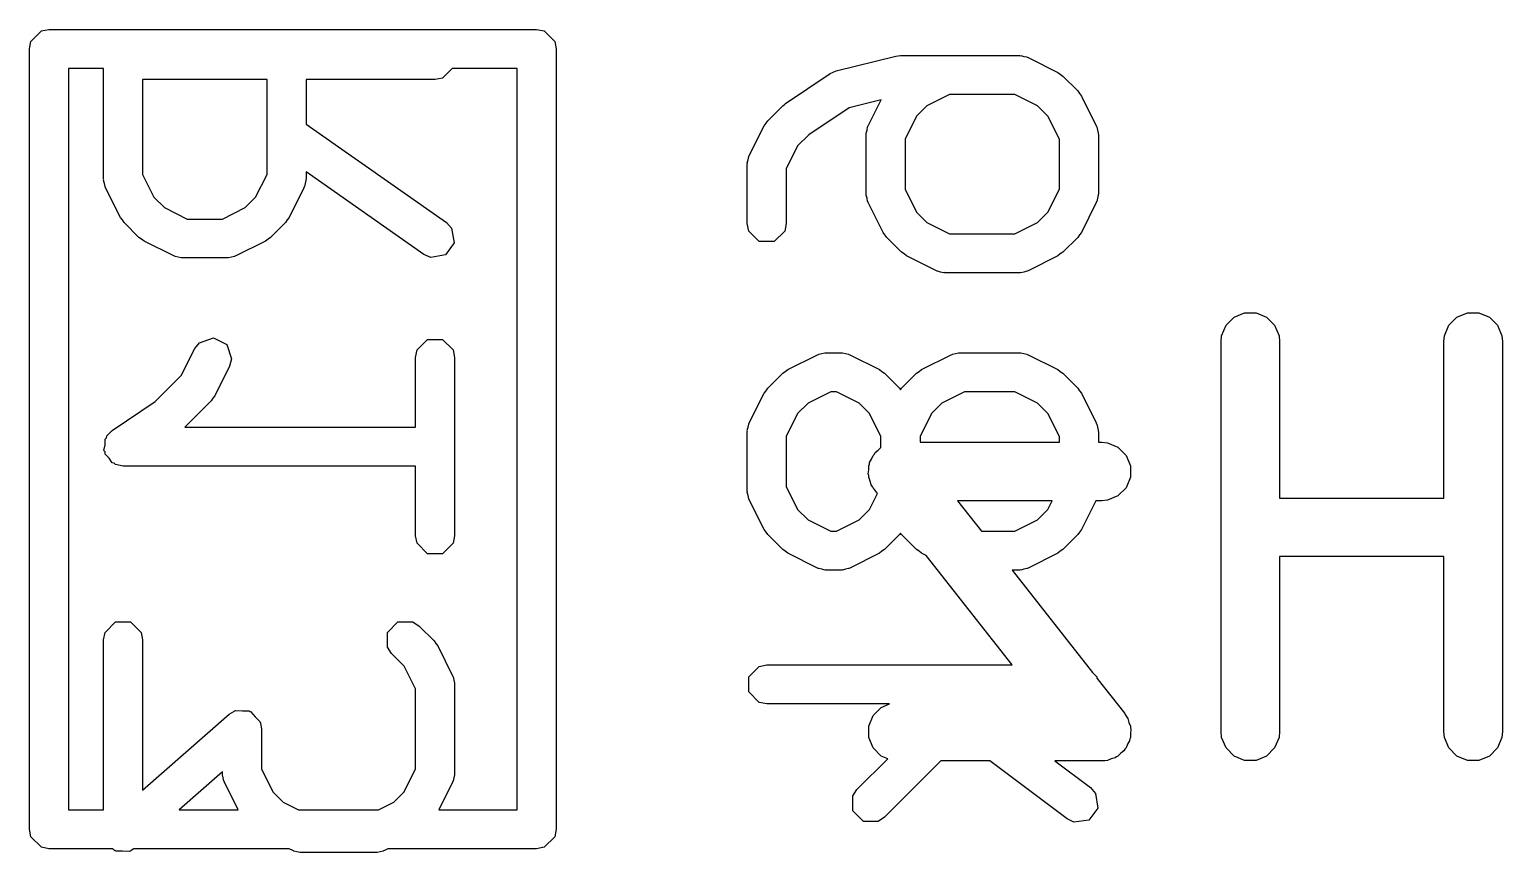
# Model space of a CAD drawing. Header units: inches. Extents: x 0.38 to 5.39, y 0.07 to 3.28.
# Drawn here: x 3.9709 to 4.1196, y 2.2804 to 2.3634 of the extents above; entities that cross this region are included whole.
import ezdxf

# ---------------------------------------------------------------- set-up
doc = ezdxf.new("R2010")
doc.units = ezdxf.units.IN
doc.header["$MEASUREMENT"] = 0
doc.layers.add('BLACK', color=250, linetype='CONTINUOUS')

msp = doc.modelspace()

# ---------------------------------------------------------------- linework, layer by layer
at = {"layer": 'BLACK', "linetype": 'CONTINUOUS'}
for p, q in [((3.97106, 2.36221), (3.97212, 2.36328)), ((3.97212, 2.36328), (3.97287, 2.36343)), ((3.97287, 2.36343), (4.02209, 2.36343)), ((4.02209, 2.36343), (4.02284, 2.36328)), ((4.02284, 2.36328), (4.02391, 2.36221)), ((3.97091, 2.36146), (3.97106, 2.36221)), ((3.97091, 2.28272), (3.97091, 2.36146)), ((4.02391, 2.36221), (4.02406, 2.36146)), ((4.02406, 2.36146), (4.02406, 2.28272)), ((4.05857, 2.36075), (4.05881, 2.3608)), ((4.05881, 2.3608), (4.07081, 2.3608)), ((4.07081, 2.3608), (4.0709, 2.36078)), ((4.0709, 2.36078), (4.07095, 2.3608)), ((4.07095, 2.3608), (4.07125, 2.36071)), ((3.97838, 2.35949), (3.97484, 2.35949)), ((3.97484, 2.35949), (3.97484, 2.28469)), ((3.97838, 2.34833), (3.97838, 2.35949)), ((4.01357, 2.35949), (4.0126, 2.35851)), ((4.02012, 2.35949), (4.01357, 2.35949)), ((4.02012, 2.28469), (4.02012, 2.35949)), ((4.05233, 2.35924), (4.05833, 2.36074)), ((4.05833, 2.36074), (4.05857, 2.36075)), ((4.07125, 2.36071), (4.07156, 2.36065)), ((4.07156, 2.36065), (4.07159, 2.36062)), ((4.07159, 2.36062), (4.07169, 2.36059)), ((4.07169, 2.36059), (4.07469, 2.35909)), ((3.99488, 2.35836), (3.98232, 2.35836)), ((3.98232, 2.35836), (3.98232, 2.3488)), ((3.99488, 2.3488), (3.99488, 2.35836)), ((4.01185, 2.35836), (3.99882, 2.35836)), ((3.99882, 2.35836), (3.99882, 2.35386)), ((4.0126, 2.35851), (4.01185, 2.35836)), ((4.04722, 2.35597), (4.05172, 2.35897)), ((4.05172, 2.35897), (4.05203, 2.3591)), ((4.05203, 2.3591), (4.05233, 2.35924)), ((4.07469, 2.35909), (4.07494, 2.3589)), ((4.07494, 2.3589), (4.0752, 2.35872)), ((4.0752, 2.35872), (4.0767, 2.35722)), ((4.05685, 2.35631), (4.05362, 2.35551)), ((4.05555, 2.35371), (4.05685, 2.35631)), ((4.06377, 2.35686), (4.06147, 2.35571)), ((4.07034, 2.35686), (4.06377, 2.35686)), ((4.07264, 2.35571), (4.07034, 2.35686)), ((4.0767, 2.35722), (4.07687, 2.35696)), ((4.07687, 2.35696), (4.07707, 2.35671)), ((4.07707, 2.35671), (4.07857, 2.35371)), ((4.04542, 2.35422), (4.04692, 2.35572)), ((4.04692, 2.35572), (4.04708, 2.35583)), ((4.04708, 2.35583), (4.04722, 2.35597)), ((4.05362, 2.35551), (4.04956, 2.3528)), ((4.06147, 2.35571), (4.06043, 2.35467)), ((4.07369, 2.35467), (4.07264, 2.35571)), ((3.99882, 2.35386), (4.01298, 2.34395)), ((4.04355, 2.35071), (4.04505, 2.35371)), ((4.04505, 2.35371), (4.04524, 2.35396)), ((4.04524, 2.35396), (4.04542, 2.35422)), ((4.05543, 2.35328), (4.05549, 2.35359)), ((4.05549, 2.35359), (4.05552, 2.35362)), ((4.05552, 2.35362), (4.05555, 2.35371)), ((4.06043, 2.35467), (4.05928, 2.35237)), ((4.07484, 2.35237), (4.07369, 2.35467)), ((4.07857, 2.35371), (4.07859, 2.35362)), ((4.07859, 2.35362), (4.07863, 2.35359)), ((4.07863, 2.35359), (4.07869, 2.35328)), ((4.04956, 2.3528), (4.04843, 2.35167)), ((4.05534, 2.35283), (4.05536, 2.35293)), ((4.05534, 2.34683), (4.05534, 2.35283)), ((4.05535, 2.35297), (4.05543, 2.35328)), ((4.05536, 2.35293), (4.05535, 2.35297)), ((4.05928, 2.35237), (4.05928, 2.3473)), ((4.07484, 2.3473), (4.07484, 2.35237)), ((4.07869, 2.35328), (4.07877, 2.35297)), ((4.07877, 2.35297), (4.07876, 2.35293)), ((4.07876, 2.35293), (4.07878, 2.35283)), ((4.07878, 2.35283), (4.07878, 2.34683)), ((4.04343, 2.35028), (4.04349, 2.35059)), ((4.04349, 2.35059), (4.04352, 2.35062)), ((4.04352, 2.35062), (4.04355, 2.35071)), ((4.04843, 2.35167), (4.04728, 2.34937)), ((4.01072, 2.34072), (3.99882, 2.34905)), ((3.99882, 2.34905), (3.99882, 2.34833)), ((4.04334, 2.34983), (4.04336, 2.34993)), ((4.04334, 2.34383), (4.04334, 2.34983)), ((4.04335, 2.34997), (4.04343, 2.35028)), ((4.04336, 2.34993), (4.04335, 2.34997)), ((4.04728, 2.34937), (4.04728, 2.34383)), ((3.9784, 2.34824), (3.97838, 2.34833)), ((3.97839, 2.34819), (3.9784, 2.34824)), ((3.97847, 2.34789), (3.97839, 2.34819)), ((3.97853, 2.34758), (3.97847, 2.34789)), ((3.97856, 2.34755), (3.97853, 2.34758)), ((3.97859, 2.34745), (3.97856, 2.34755)), ((3.98009, 2.34445), (3.97859, 2.34745)), ((3.98232, 2.3488), (3.98347, 2.3465)), ((3.99373, 2.3465), (3.99488, 2.3488)), ((3.99861, 2.34745), (3.99711, 2.34445)), ((3.99863, 2.34755), (3.99861, 2.34745)), ((3.99867, 2.34758), (3.99863, 2.34755)), ((3.99873, 2.34789), (3.99867, 2.34758)), ((3.99881, 2.34819), (3.99873, 2.34789)), ((3.99882, 2.34833), (3.9988, 2.34824)), ((3.9988, 2.34824), (3.99881, 2.34819)), ((3.98347, 2.3465), (3.98452, 2.34545)), ((3.99268, 2.34545), (3.99373, 2.3465)), ((4.05536, 2.34674), (4.05534, 2.34683)), ((4.05535, 2.34669), (4.05536, 2.34674)), ((4.05543, 2.34639), (4.05535, 2.34669)), ((4.05549, 2.34608), (4.05543, 2.34639)), ((4.05552, 2.34605), (4.05549, 2.34608)), ((4.05555, 2.34595), (4.05552, 2.34605)), ((4.05705, 2.34295), (4.05555, 2.34595)), ((4.05928, 2.3473), (4.06043, 2.345)), ((4.07369, 2.345), (4.07484, 2.3473)), ((4.07857, 2.34595), (4.07707, 2.34295)), ((4.07859, 2.34605), (4.07857, 2.34595)), ((4.07863, 2.34608), (4.07859, 2.34605)), ((4.07869, 2.34639), (4.07863, 2.34608)), ((4.07877, 2.34669), (4.07869, 2.34639)), ((4.07878, 2.34683), (4.07876, 2.34674)), ((4.07876, 2.34674), (4.07877, 2.34669)), ((3.98028, 2.3442), (3.98009, 2.34445)), ((3.98452, 2.34545), (3.98681, 2.3443)), ((3.99038, 2.3443), (3.99268, 2.34545)), ((3.99711, 2.34445), (3.99692, 2.3442)), ((4.06043, 2.345), (4.06147, 2.34395)), ((4.07264, 2.34395), (4.07369, 2.345)), ((3.98046, 2.34394), (3.98028, 2.3442)), ((3.98196, 2.34244), (3.98046, 2.34394)), ((3.98681, 2.3443), (3.99038, 2.3443)), ((3.99674, 2.34394), (3.99524, 2.34244)), ((3.99692, 2.3442), (3.99674, 2.34394)), ((4.01298, 2.34395), (4.01351, 2.34339)), ((4.01351, 2.34339), (4.01377, 2.34191)), ((4.04349, 2.34308), (4.04334, 2.34383)), ((4.04456, 2.34202), (4.04349, 2.34308)), ((4.04713, 2.34308), (4.04606, 2.34202)), ((4.04728, 2.34383), (4.04713, 2.34308)), ((4.05724, 2.3427), (4.05705, 2.34295)), ((4.06147, 2.34395), (4.06377, 2.3428)), ((4.07034, 2.3428), (4.07264, 2.34395)), ((4.07707, 2.34295), (4.07687, 2.3427)), ((3.98222, 2.34227), (3.98196, 2.34244)), ((3.98247, 2.34207), (3.98222, 2.34227)), ((3.98547, 2.34057), (3.98247, 2.34207)), ((3.99473, 2.34207), (3.99173, 2.34057)), ((3.99498, 2.34227), (3.99473, 2.34207)), ((3.99524, 2.34244), (3.99498, 2.34227)), ((4.01377, 2.34191), (4.0129, 2.34067)), ((4.04606, 2.34202), (4.04456, 2.34202)), ((4.05742, 2.34244), (4.05724, 2.3427)), ((4.05892, 2.34094), (4.05742, 2.34244)), ((4.06377, 2.3428), (4.07034, 2.3428)), ((4.0767, 2.34244), (4.0752, 2.34094)), ((4.07687, 2.3427), (4.0767, 2.34244)), ((3.98556, 2.34055), (3.98547, 2.34057)), ((3.9856, 2.34052), (3.98556, 2.34055)), ((3.98591, 2.34045), (3.9856, 2.34052)), ((3.98621, 2.34037), (3.98591, 2.34045)), ((3.98625, 2.34038), (3.98621, 2.34037)), ((3.98635, 2.34037), (3.98625, 2.34038)), ((3.99085, 2.34037), (3.98635, 2.34037)), ((3.99095, 2.34038), (3.99085, 2.34037)), ((3.99099, 2.34037), (3.99095, 2.34038)), ((3.99129, 2.34045), (3.99099, 2.34037)), ((3.9916, 2.34052), (3.99129, 2.34045)), ((3.99163, 2.34055), (3.9916, 2.34052)), ((3.99173, 2.34057), (3.99163, 2.34055)), ((4.01142, 2.34041), (4.01072, 2.34072)), ((4.0129, 2.34067), (4.01142, 2.34041)), ((4.05918, 2.34077), (4.05892, 2.34094)), ((4.05943, 2.34057), (4.05918, 2.34077)), ((4.06243, 2.33907), (4.05943, 2.34057)), ((4.07469, 2.34057), (4.07169, 2.33907)), ((4.07494, 2.34077), (4.07469, 2.34057)), ((4.0752, 2.34094), (4.07494, 2.34077)), ((4.06252, 2.33905), (4.06243, 2.33907)), ((4.06256, 2.33902), (4.06252, 2.33905)), ((4.06286, 2.33895), (4.06256, 2.33902)), ((4.06317, 2.33887), (4.06286, 2.33895)), ((4.06321, 2.33889), (4.06317, 2.33887)), ((4.06331, 2.33887), (4.06321, 2.33889)), ((4.07081, 2.33887), (4.06331, 2.33887)), ((4.0709, 2.33889), (4.07081, 2.33887)), ((4.07095, 2.33887), (4.0709, 2.33889)), ((4.07125, 2.33895), (4.07095, 2.33887)), ((4.07156, 2.33902), (4.07125, 2.33895)), ((4.07159, 2.33905), (4.07156, 2.33902)), ((4.07169, 2.33907), (4.07159, 2.33905)), ((4.09166, 2.33358), (4.09248, 2.33439)), ((4.09248, 2.33439), (4.09354, 2.33483)), ((4.09354, 2.33483), (4.09469, 2.33483)), ((4.09469, 2.33483), (4.09576, 2.33439)), ((4.09576, 2.33439), (4.09657, 2.33358)), ((4.11416, 2.33358), (4.11497, 2.33439)), ((4.11497, 2.33439), (4.11604, 2.33483)), ((4.11604, 2.33483), (4.11719, 2.33483)), ((4.11719, 2.33483), (4.11826, 2.33439)), ((4.11826, 2.33439), (4.11907, 2.33358)), ((4.09122, 2.33251), (4.09166, 2.33358)), ((4.09657, 2.33358), (4.09701, 2.33251)), ((4.11372, 2.33251), (4.11416, 2.33358)), ((4.11907, 2.33358), (4.11951, 2.33251)), ((3.98623, 2.3285), (3.98759, 2.33122)), ((3.98759, 2.33122), (3.98806, 2.33182)), ((3.98806, 2.33182), (3.98949, 2.3323)), ((3.98949, 2.3323), (3.99084, 2.33163)), ((3.99084, 2.33163), (3.99131, 2.3302)), ((4.00988, 2.33034), (4.01003, 2.33109)), ((4.01003, 2.33109), (4.01109, 2.33215)), ((4.01109, 2.33215), (4.0126, 2.33215)), ((4.0126, 2.33215), (4.01366, 2.33109)), ((4.01366, 2.33109), (4.01381, 2.33034)), ((4.09117, 2.33194), (4.09122, 2.33251)), ((4.09117, 2.29257), (4.09117, 2.33194)), ((4.09701, 2.33251), (4.09707, 2.33194)), ((4.09707, 2.33194), (4.09707, 2.31614)), ((4.11366, 2.33194), (4.11372, 2.33251)), ((4.11366, 2.31614), (4.11366, 2.33194)), ((4.11951, 2.33251), (4.11957, 2.33194)), ((4.11957, 2.33194), (4.11957, 2.29257)), ((3.99131, 2.3302), (3.99111, 2.32946)), ((4.00988, 2.32331), (4.00988, 2.33034)), ((4.01381, 2.33034), (4.01381, 2.31234)), ((4.04743, 2.3291), (4.05043, 2.3306)), ((4.05043, 2.3306), (4.05052, 2.33062)), ((4.05052, 2.33062), (4.05056, 2.33065)), ((4.05056, 2.33065), (4.05087, 2.33072)), ((4.05087, 2.33072), (4.05117, 2.3308)), ((4.05117, 2.3308), (4.05121, 2.33079)), ((4.05121, 2.33079), (4.05131, 2.3308)), ((4.05131, 2.3308), (4.05281, 2.3308)), ((4.05281, 2.3308), (4.05291, 2.33079)), ((4.05291, 2.33079), (4.05295, 2.3308)), ((4.05295, 2.3308), (4.05325, 2.33072)), ((4.05325, 2.33072), (4.05356, 2.33065)), ((4.05356, 2.33065), (4.0536, 2.33062)), ((4.0536, 2.33062), (4.05369, 2.3306)), ((4.05369, 2.3306), (4.05669, 2.3291)), ((4.06093, 2.3291), (4.06393, 2.3306)), ((4.06393, 2.3306), (4.06402, 2.33062)), ((4.06402, 2.33062), (4.06406, 2.33065)), ((4.06406, 2.33065), (4.06436, 2.33072)), ((4.06436, 2.33072), (4.06467, 2.3308)), ((4.06467, 2.3308), (4.06471, 2.33079)), ((4.06471, 2.33079), (4.06481, 2.3308)), ((4.06481, 2.3308), (4.07081, 2.3308)), ((4.07081, 2.3308), (4.0709, 2.33079)), ((4.0709, 2.33079), (4.07095, 2.3308)), ((4.07095, 2.3308), (4.07125, 2.33072)), ((4.07125, 2.33072), (4.07156, 2.33065)), ((4.07156, 2.33065), (4.07159, 2.33062)), ((4.07159, 2.33062), (4.07169, 2.3306)), ((4.07169, 2.3306), (4.07469, 2.3291)), ((3.9836, 2.32587), (3.98623, 2.3285)), ((3.99111, 2.32946), (3.98961, 2.32646)), ((4.04542, 2.32723), (4.04692, 2.32873)), ((4.04692, 2.32873), (4.04718, 2.3289)), ((4.04718, 2.3289), (4.04743, 2.3291)), ((4.05669, 2.3291), (4.05694, 2.3289)), ((4.05694, 2.3289), (4.0572, 2.32873)), ((4.0572, 2.32873), (4.0587, 2.32723)), ((4.05892, 2.32723), (4.06042, 2.32873)), ((4.06042, 2.32873), (4.06068, 2.3289)), ((4.06068, 2.3289), (4.06093, 2.3291)), ((4.07469, 2.3291), (4.07494, 2.3289)), ((4.07494, 2.3289), (4.0752, 2.32873)), ((4.0752, 2.32873), (4.0767, 2.32723)), ((4.04355, 2.32372), (4.04505, 2.32672)), ((4.04505, 2.32672), (4.04524, 2.32697)), ((4.04524, 2.32697), (4.04542, 2.32723)), ((4.05177, 2.32687), (4.04948, 2.32572)), ((4.05235, 2.32687), (4.05177, 2.32687)), ((4.05464, 2.32572), (4.05235, 2.32687)), ((4.0587, 2.32723), (4.05881, 2.32707)), ((4.05881, 2.32707), (4.05892, 2.32723)), ((4.06527, 2.32687), (4.06297, 2.32572)), ((4.07034, 2.32687), (4.06527, 2.32687)), ((4.07264, 2.32572), (4.07034, 2.32687)), ((4.0767, 2.32723), (4.07687, 2.32697)), ((4.07687, 2.32697), (4.07707, 2.32672)), ((4.07707, 2.32672), (4.07857, 2.32372)), ((3.97926, 2.32297), (3.9836, 2.32587)), ((3.98924, 2.32594), (3.9866, 2.32331)), ((3.98942, 2.32621), (3.98924, 2.32594)), ((3.98961, 2.32646), (3.98942, 2.32621)), ((4.04948, 2.32572), (4.04843, 2.32467)), ((4.05569, 2.32467), (4.05464, 2.32572)), ((4.06297, 2.32572), (4.06193, 2.32467)), ((4.07369, 2.32467), (4.07264, 2.32572)), ((4.04349, 2.32359), (4.04352, 2.32362)), ((4.04352, 2.32362), (4.04355, 2.32372)), ((4.04843, 2.32467), (4.04728, 2.32237)), ((4.05684, 2.32237), (4.05569, 2.32467)), ((4.06193, 2.32467), (4.06078, 2.32237)), ((4.07484, 2.32237), (4.07369, 2.32467)), ((4.07857, 2.32372), (4.07859, 2.32362)), ((4.07859, 2.32362), (4.07863, 2.32359)), ((3.97853, 2.32209), (3.97867, 2.32223)), ((3.97867, 2.32223), (3.97871, 2.32243)), ((3.97871, 2.32243), (3.97926, 2.32297)), ((3.9866, 2.32331), (4.00988, 2.32331)), ((4.04334, 2.32284), (4.04336, 2.32293)), ((4.04334, 2.31684), (4.04334, 2.32284)), ((4.04335, 2.32298), (4.04343, 2.32328)), ((4.04336, 2.32293), (4.04335, 2.32298)), ((4.04343, 2.32328), (4.04349, 2.32359)), ((4.04728, 2.32237), (4.04728, 2.3173)), ((4.05684, 2.32125), (4.05684, 2.32237)), ((4.06078, 2.32237), (4.06078, 2.32177)), ((4.07484, 2.32177), (4.07484, 2.32237)), ((4.07863, 2.32359), (4.07869, 2.32328)), ((4.07869, 2.32328), (4.07877, 2.32298)), ((4.07877, 2.32298), (4.07876, 2.32293)), ((4.07876, 2.32293), (4.07878, 2.32284)), ((4.07878, 2.32284), (4.07878, 2.32177)), ((3.97842, 2.32095), (3.97853, 2.32152)), ((3.97853, 2.32079), (3.97842, 2.32095)), ((3.97853, 2.32152), (3.97853, 2.32209)), ((3.97853, 2.32058), (3.97853, 2.32079)), ((4.05617, 2.32058), (4.05626, 2.32073)), ((4.05626, 2.32073), (4.05657, 2.32098)), ((4.05657, 2.32098), (4.05684, 2.32125)), ((4.06078, 2.32177), (4.07484, 2.32177)), ((4.07878, 2.32177), (4.07912, 2.32177)), ((4.07912, 2.32177), (4.0797, 2.32171)), ((4.0797, 2.32171), (4.08076, 2.32127)), ((4.08076, 2.32127), (4.08158, 2.32045)), ((3.97894, 2.32018), (3.97853, 2.32058)), ((3.97925, 2.3197), (3.97894, 2.32018)), ((3.97945, 2.31966), (3.97925, 2.3197)), ((3.9796, 2.31952), (3.97945, 2.31966)), ((3.98035, 2.31937), (3.9796, 2.31952)), ((4.00988, 2.31937), (3.98035, 2.31937)), ((4.00988, 2.31234), (4.00988, 2.31937)), ((4.0556, 2.31939), (4.05567, 2.31955)), ((4.0556, 2.31899), (4.0556, 2.31939)), ((4.05567, 2.31955), (4.05569, 2.31973)), ((4.05569, 2.31973), (4.05589, 2.32008)), ((4.05589, 2.32008), (4.05604, 2.32045)), ((4.05604, 2.32045), (4.05617, 2.32058)), ((4.08158, 2.32045), (4.08202, 2.31939)), ((4.08202, 2.31939), (4.08202, 2.31824)), ((4.05555, 2.31859), (4.0556, 2.31899)), ((4.0556, 2.31841), (4.05555, 2.31859)), ((4.0556, 2.31824), (4.0556, 2.31841)), ((4.05576, 2.31786), (4.0556, 2.31824)), ((4.05586, 2.31748), (4.05576, 2.31786)), ((4.08202, 2.31824), (4.08158, 2.31717)), ((4.04336, 2.31674), (4.04334, 2.31684)), ((4.04335, 2.3167), (4.04336, 2.31674)), ((4.04343, 2.31639), (4.04335, 2.3167)), ((4.04349, 2.31608), (4.04343, 2.31639)), ((4.04728, 2.3173), (4.04843, 2.315)), ((4.05569, 2.315), (4.05649, 2.31659)), ((4.05601, 2.31724), (4.05586, 2.31748)), ((4.05604, 2.31717), (4.05601, 2.31724)), ((4.05609, 2.31713), (4.05604, 2.31717)), ((4.05618, 2.31699), (4.05609, 2.31713)), ((4.05649, 2.31659), (4.05618, 2.31699)), ((4.08076, 2.31636), (4.0797, 2.31592)), ((4.08158, 2.31717), (4.08076, 2.31636)), ((4.04352, 2.31605), (4.04349, 2.31608)), ((4.04355, 2.31596), (4.04352, 2.31605)), ((4.04505, 2.31296), (4.04355, 2.31596)), ((4.04843, 2.315), (4.04948, 2.31396)), ((4.05464, 2.31396), (4.05569, 2.315)), ((4.06457, 2.31586), (4.06697, 2.31281)), ((4.07412, 2.31586), (4.06457, 2.31586)), ((4.07264, 2.31396), (4.07369, 2.315)), ((4.07369, 2.315), (4.07412, 2.31586)), ((4.07852, 2.31586), (4.07707, 2.31296)), ((4.07912, 2.31586), (4.07852, 2.31586)), ((4.0797, 2.31592), (4.07912, 2.31586)), ((4.09707, 2.31614), (4.11366, 2.31614)), ((4.04948, 2.31396), (4.05177, 2.31281)), ((4.05235, 2.31281), (4.05464, 2.31396)), ((4.07034, 2.31281), (4.07264, 2.31396)), ((4.01003, 2.31158), (4.00988, 2.31234)), ((4.01381, 2.31234), (4.01366, 2.31158)), ((4.04524, 2.31271), (4.04505, 2.31296)), ((4.04542, 2.31245), (4.04524, 2.31271)), ((4.04692, 2.31095), (4.04542, 2.31245)), ((4.05177, 2.31281), (4.05235, 2.31281)), ((4.0587, 2.31245), (4.0572, 2.31095)), ((4.05881, 2.31261), (4.0587, 2.31245)), ((4.05892, 2.31245), (4.05881, 2.31261)), ((4.06042, 2.31095), (4.05892, 2.31245)), ((4.06697, 2.31281), (4.07034, 2.31281)), ((4.0767, 2.31245), (4.0752, 2.31095)), ((4.07687, 2.31271), (4.0767, 2.31245)), ((4.07707, 2.31296), (4.07687, 2.31271)), ((4.01109, 2.31052), (4.01003, 2.31158)), ((4.0126, 2.31052), (4.01109, 2.31052)), ((4.01366, 2.31158), (4.0126, 2.31052)), ((4.04718, 2.31077), (4.04692, 2.31095)), ((4.04743, 2.31058), (4.04718, 2.31077)), ((4.05043, 2.30908), (4.04743, 2.31058)), ((4.05669, 2.31058), (4.05369, 2.30908)), ((4.05694, 2.31077), (4.05669, 2.31058)), ((4.0572, 2.31095), (4.05694, 2.31077)), ((4.06068, 2.31077), (4.06042, 2.31095)), ((4.06093, 2.31058), (4.06068, 2.31077)), ((4.0614, 2.31034), (4.06093, 2.31058)), ((4.07007, 2.29931), (4.0614, 2.31034)), ((4.07469, 2.31058), (4.07169, 2.30908)), ((4.07494, 2.31077), (4.07469, 2.31058)), ((4.0752, 2.31095), (4.07494, 2.31077)), ((4.11366, 2.31024), (4.09707, 2.31024)), ((4.09707, 2.31024), (4.09707, 2.29257)), ((4.11366, 2.29257), (4.11366, 2.31024)), ((4.05052, 2.30905), (4.05043, 2.30908)), ((4.05056, 2.30902), (4.05052, 2.30905)), ((4.05087, 2.30896), (4.05056, 2.30902)), ((4.05117, 2.30887), (4.05087, 2.30896)), ((4.05121, 2.30889), (4.05117, 2.30887)), ((4.05131, 2.30887), (4.05121, 2.30889)), ((4.05281, 2.30887), (4.05131, 2.30887)), ((4.05291, 2.30889), (4.05281, 2.30887)), ((4.05295, 2.30887), (4.05291, 2.30889)), ((4.05325, 2.30896), (4.05295, 2.30887)), ((4.05356, 2.30902), (4.05325, 2.30896)), ((4.0536, 2.30905), (4.05356, 2.30902)), ((4.05369, 2.30908), (4.0536, 2.30905)), ((4.07081, 2.30887), (4.07007, 2.30887)), ((4.07007, 2.30887), (4.07819, 2.29853)), ((4.0709, 2.30889), (4.07081, 2.30887)), ((4.07095, 2.30887), (4.0709, 2.30889)), ((4.07125, 2.30896), (4.07095, 2.30887)), ((4.07156, 2.30902), (4.07125, 2.30896)), ((4.07159, 2.30905), (4.07156, 2.30902)), ((4.07169, 2.30908), (4.07159, 2.30905)), ((3.97853, 2.30259), (3.9796, 2.30366)), ((3.9796, 2.30366), (3.9811, 2.30366)), ((3.9811, 2.30366), (3.98217, 2.30259)), ((4.00703, 2.30259), (4.00809, 2.30366)), ((4.00809, 2.30366), (4.0096, 2.30366)), ((4.0096, 2.30366), (4.01024, 2.30323)), ((4.01024, 2.30323), (4.01174, 2.30173)), ((3.97838, 2.30184), (3.97853, 2.30259)), ((3.97838, 2.28469), (3.97838, 2.30184)), ((3.98217, 2.30259), (3.98232, 2.30184)), ((3.98232, 2.30184), (3.98232, 2.28668)), ((4.00703, 2.30109), (4.00703, 2.30259)), ((4.01174, 2.30173), (4.01191, 2.30147)), ((4.01191, 2.30147), (4.01211, 2.30122)), ((4.00745, 2.30045), (4.00703, 2.30109)), ((4.00873, 2.29917), (4.00745, 2.30045)), ((4.01211, 2.30122), (4.01361, 2.29822)), ((4.00988, 2.29688), (4.00873, 2.29917)), ((4.04349, 2.29809), (4.04456, 2.29916)), ((4.04456, 2.29916), (4.04531, 2.29931)), ((4.04531, 2.29931), (4.07007, 2.29931)), ((4.07819, 2.29853), (4.07863, 2.29809)), ((4.00988, 2.28881), (4.00988, 2.29688)), ((4.01361, 2.29822), (4.01363, 2.29812)), ((4.01363, 2.29812), (4.01366, 2.29809)), ((4.01366, 2.29809), (4.01373, 2.29778)), ((4.01373, 2.29778), (4.01381, 2.29748)), ((4.01381, 2.29748), (4.0138, 2.29744)), ((4.0138, 2.29744), (4.01381, 2.29734)), ((4.01381, 2.29734), (4.01381, 2.28834)), ((4.04349, 2.29659), (4.04349, 2.29809)), ((4.07863, 2.29809), (4.07863, 2.29797)), ((4.07863, 2.29797), (4.08144, 2.29439)), ((4.04456, 2.29552), (4.04349, 2.29659)), ((4.04531, 2.29537), (4.04456, 2.29552)), ((4.0577, 2.29537), (4.04531, 2.29537)), ((4.05686, 2.29502), (4.0577, 2.29537)), ((3.98232, 2.28668), (3.99105, 2.29432)), ((3.99105, 2.29432), (3.99154, 2.2946)), ((3.99154, 2.2946), (3.9916, 2.29466)), ((3.9916, 2.29466), (3.99164, 2.29466)), ((3.99164, 2.29466), (3.99172, 2.29471)), ((3.99172, 2.29471), (3.99241, 2.29466)), ((3.99241, 2.29466), (3.9931, 2.29466)), ((3.9931, 2.29466), (3.99315, 2.29461)), ((3.99315, 2.29461), (3.99322, 2.2946)), ((3.99322, 2.2946), (3.99368, 2.29408)), ((3.99368, 2.29408), (3.99417, 2.29359)), ((4.0556, 2.29314), (4.05604, 2.29421)), ((4.05604, 2.29421), (4.05686, 2.29502)), ((4.08144, 2.29439), (4.08153, 2.29425)), ((4.08153, 2.29425), (4.08158, 2.29421)), ((4.08158, 2.29421), (4.0816, 2.29413)), ((4.0816, 2.29413), (4.08175, 2.2939)), ((4.08175, 2.2939), (4.08186, 2.29351)), ((3.99417, 2.29359), (3.99419, 2.2935)), ((3.99419, 2.2935), (3.99421, 2.29347)), ((3.99421, 2.29347), (3.99421, 2.29339)), ((3.99421, 2.29339), (3.99432, 2.29284)), ((3.99432, 2.29284), (3.99432, 2.28881)), ((4.0556, 2.29199), (4.0556, 2.29314)), ((4.08186, 2.29351), (4.08202, 2.29314)), ((4.08202, 2.29314), (4.08202, 2.29296)), ((4.08202, 2.29296), (4.08206, 2.29279)), ((4.08206, 2.29279), (4.08202, 2.29239)), ((4.08202, 2.29239), (4.08202, 2.29199)), ((4.09122, 2.29199), (4.09117, 2.29257)), ((4.09707, 2.29257), (4.09701, 2.29199)), ((4.11372, 2.29199), (4.11366, 2.29257)), ((4.11957, 2.29257), (4.11951, 2.29199)), ((4.05604, 2.29093), (4.0556, 2.29199)), ((4.05686, 2.29011), (4.05604, 2.29093)), ((4.08158, 2.29093), (4.08145, 2.2908)), ((4.08173, 2.2913), (4.08158, 2.29093)), ((4.08193, 2.29165), (4.08173, 2.2913)), ((4.08195, 2.29183), (4.08193, 2.29165)), ((4.08202, 2.29199), (4.08195, 2.29183)), ((4.09166, 2.29093), (4.09122, 2.29199)), ((4.09248, 2.29011), (4.09166, 2.29093)), ((4.09657, 2.29093), (4.09576, 2.29011)), ((4.09701, 2.29199), (4.09657, 2.29093)), ((4.11416, 2.29093), (4.11372, 2.29199)), ((4.11497, 2.29011), (4.11416, 2.29093)), ((4.11907, 2.29093), (4.11826, 2.29011)), ((4.11951, 2.29199), (4.11907, 2.29093)), ((4.05442, 2.28673), (4.05752, 2.28984)), ((4.05752, 2.28984), (4.05686, 2.29011)), ((4.06287, 2.28961), (4.0572, 2.28395)), ((4.06783, 2.28961), (4.06287, 2.28961)), ((4.07563, 2.28377), (4.06783, 2.28961)), ((4.07912, 2.28961), (4.07439, 2.28961)), ((4.07439, 2.28961), (4.07799, 2.28692)), ((4.07928, 2.28963), (4.07912, 2.28961)), ((4.07935, 2.28962), (4.07928, 2.28963)), ((4.07942, 2.28964), (4.07935, 2.28962)), ((4.0797, 2.28967), (4.07942, 2.28964)), ((4.08007, 2.28982), (4.0797, 2.28967)), ((4.08046, 2.28993), (4.08007, 2.28982)), ((4.0806, 2.29004), (4.08046, 2.28993)), ((4.08076, 2.29011), (4.0806, 2.29004)), ((4.08105, 2.2904), (4.08076, 2.29011)), ((4.08136, 2.29064), (4.08105, 2.2904)), ((4.08145, 2.2908), (4.08136, 2.29064)), ((4.09354, 2.28967), (4.09248, 2.29011)), ((4.09469, 2.28967), (4.09354, 2.28967)), ((4.09576, 2.29011), (4.09469, 2.28967)), ((4.11604, 2.28967), (4.11497, 2.29011)), ((4.11719, 2.28967), (4.11604, 2.28967)), ((4.11826, 2.29011), (4.11719, 2.28967)), ((3.99038, 2.2885), (3.98602, 2.28469)), ((3.99038, 2.28834), (3.99038, 2.2885)), ((3.9904, 2.28824), (3.99038, 2.28834)), ((3.99039, 2.2882), (3.9904, 2.28824)), ((3.99047, 2.2879), (3.99039, 2.2882)), ((3.99432, 2.28881), (3.99547, 2.28651)), ((4.00873, 2.28651), (4.00988, 2.28881)), ((4.01381, 2.2882), (4.01373, 2.2879)), ((4.01381, 2.28834), (4.0138, 2.28824)), ((4.0138, 2.28824), (4.01381, 2.2882)), ((3.99053, 2.28759), (3.99047, 2.2879)), ((3.99056, 2.28756), (3.99053, 2.28759)), ((3.99059, 2.28746), (3.99056, 2.28756)), ((3.99198, 2.28469), (3.99059, 2.28746)), ((3.99547, 2.28651), (3.99651, 2.28546)), ((4.00768, 2.28546), (4.00873, 2.28651)), ((4.01361, 2.28746), (4.01222, 2.28469)), ((4.01363, 2.28756), (4.01361, 2.28746)), ((4.01366, 2.28759), (4.01363, 2.28756)), ((4.01373, 2.2879), (4.01366, 2.28759)), ((4.05399, 2.28609), (4.05442, 2.28673)), ((4.07799, 2.28692), (4.0785, 2.28634)), ((3.99651, 2.28546), (3.99806, 2.28469)), ((4.00613, 2.28469), (4.00768, 2.28546)), ((4.05399, 2.28459), (4.05399, 2.28609)), ((4.0785, 2.28634), (4.07871, 2.28485)), ((3.97484, 2.28469), (3.97838, 2.28469)), ((3.98602, 2.28469), (3.99198, 2.28469)), ((3.99806, 2.28469), (4.00613, 2.28469)), ((4.01222, 2.28469), (4.02012, 2.28469)), ((4.05506, 2.28352), (4.05399, 2.28459)), ((4.05656, 2.28352), (4.05506, 2.28352)), ((4.0572, 2.28395), (4.05656, 2.28352)), ((4.07632, 2.28343), (4.07563, 2.28377)), ((4.07781, 2.28365), (4.07632, 2.28343)), ((4.07871, 2.28485), (4.07781, 2.28365)), ((3.97106, 2.28196), (3.97091, 2.28272)), ((4.02406, 2.28272), (4.02391, 2.28196)), ((3.97212, 2.2809), (3.97106, 2.28196)), ((3.97287, 2.28075), (3.97212, 2.2809)), ((3.97933, 2.28075), (3.97287, 2.28075)), ((3.97948, 2.28058), (3.97933, 2.28075)), ((3.97955, 2.28057), (3.97948, 2.28058)), ((3.9796, 2.28052), (3.97955, 2.28057)), ((3.98029, 2.28052), (3.9796, 2.28052)), ((3.98098, 2.28048), (3.98029, 2.28052)), ((3.98106, 2.28052), (3.98098, 2.28048)), ((3.9811, 2.28052), (3.98106, 2.28052)), ((3.98116, 2.28058), (3.9811, 2.28052)), ((3.98145, 2.28075), (3.98116, 2.28058)), ((3.99713, 2.28075), (3.98145, 2.28075)), ((3.99747, 2.28058), (3.99713, 2.28075)), ((3.99756, 2.28055), (3.99747, 2.28058)), ((3.99759, 2.28052), (3.99756, 2.28055)), ((3.9979, 2.28046), (3.99759, 2.28052)), ((4.0066, 2.28052), (4.00629, 2.28046)), ((4.00663, 2.28055), (4.0066, 2.28052)), ((4.00673, 2.28058), (4.00663, 2.28055)), ((4.00706, 2.28075), (4.00673, 2.28058)), ((4.02209, 2.28075), (4.00706, 2.28075)), ((4.02284, 2.2809), (4.02209, 2.28075)), ((4.02391, 2.28196), (4.02284, 2.2809)), ((3.99821, 2.28038), (3.9979, 2.28046)), ((3.99825, 2.28039), (3.99821, 2.28038)), ((3.99835, 2.28037), (3.99825, 2.28039)), ((4.00585, 2.28037), (3.99835, 2.28037)), ((4.00594, 2.28039), (4.00585, 2.28037)), ((4.00599, 2.28038), (4.00594, 2.28039)), ((4.00629, 2.28046), (4.00599, 2.28038))]:
    msp.add_line(p, q, dxfattribs=at)

doc.saveas('drawing.dxf')
